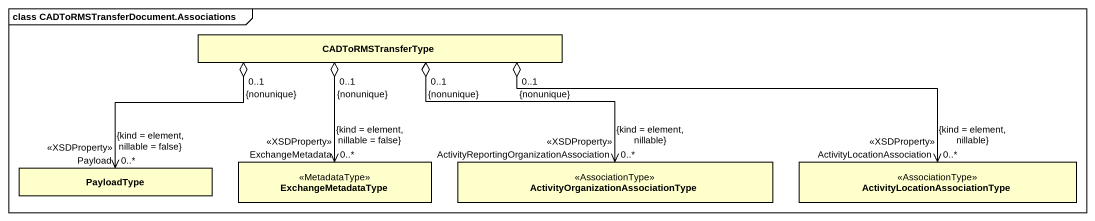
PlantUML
@startuml
mainframe class CADToRMSTransferDocument.Associations
hide circle
hide empty members
class CADToRMSTransferType
class PayloadType
class ExchangeMetadataType <<MetadataType>>
class "ActivityOrganizationAssociationType" as ActivityOrganizationAssociat <<AssociationType>>
class "ActivityLocationAssociationType" as ActivityLocationAssociationT <<AssociationType>>
CADToRMSTransferType "0..1\n{nonunique}" o-left-> "Payload\n<<XSDProperty>>\n0..*\n{kind = element, nillable = false}" PayloadType
CADToRMSTransferType "0..1\n{nonunique}" o--> "ExchangeMetadata\n<<XSDProperty>>\n0..*\n{kind = element, nillable = false}" ExchangeMetadataType
CADToRMSTransferType "0..1\n{nonunique}" o-right-> "ActivityReportingOrganizationAssociation\n<<XSDProperty>>\n0..*\n{kind = element, nillable}" ActivityOrganizationAssociat
CADToRMSTransferType "0..1\n{nonunique}" o-right-> "ActivityLocationAssociation\n<<XSDProperty>>\n0..*\n{kind = element, nillable}" ActivityLocationAssociationT
@enduml
